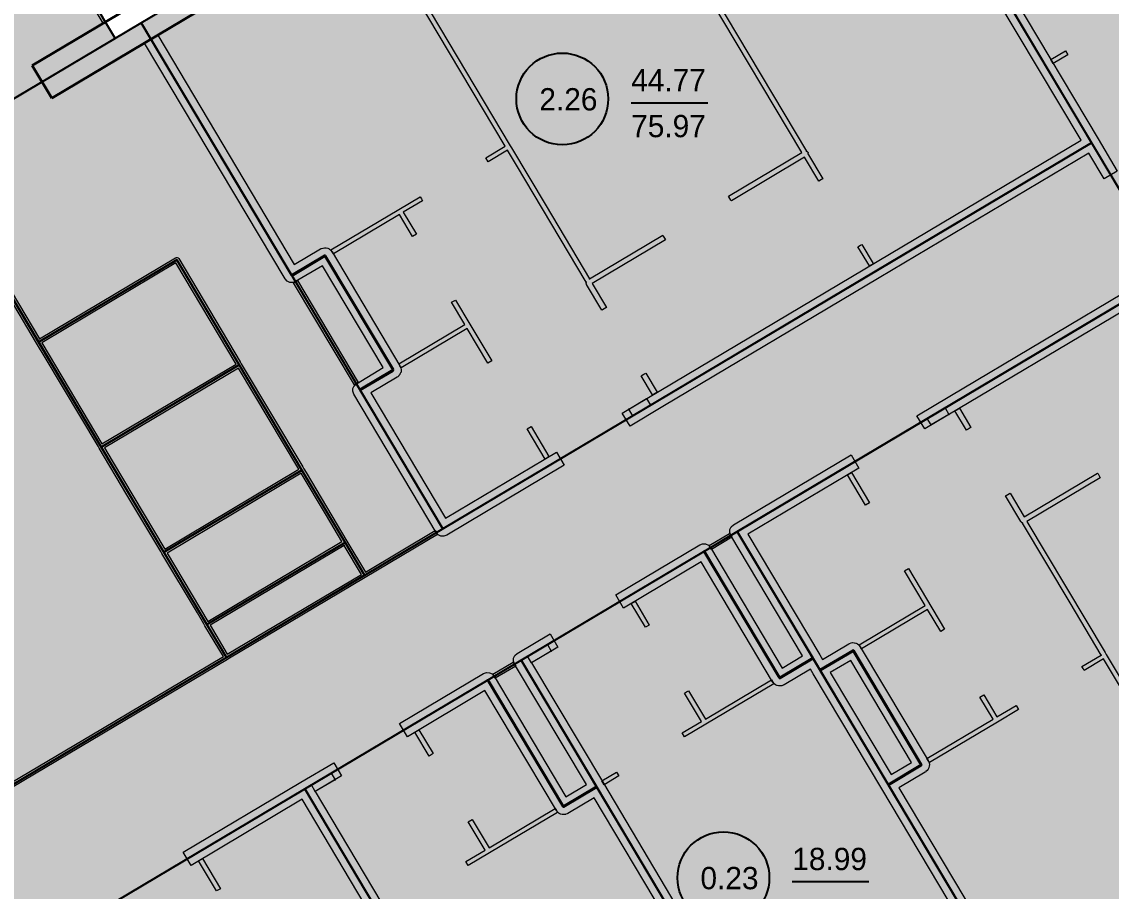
# Model space of a CAD drawing. Header units: millimetres. Extents: x 0 to 312583, y -208103 to 25097.
# Drawn here: x 77478 to 91714, y -98649 to -87280 of the extents above; entities that cross this region are included whole.
import ezdxf

# ---------------------------------------------------------------- set-up
doc = ezdxf.new("R2010")
doc.units = ezdxf.units.MM
doc.linetypes.add('Solid', pattern=[0])
for name, color, linetype, lineweight in [('Inner Walls', 5, 'Solid', 0), ('Outer Walls', 254, 'Solid', 25), ('Room Objects', 47, 'Solid', 15), ('Room Walls', 47, 'Solid', 35), ('Service Area', 252, 'Solid', 25), ('Studio Apartment', 250, 'Solid', 25), ('Three-Bedroom Apartment', 151, 'Solid', 25), ('Two-Bedroom Apartment', 252, 'Solid', 25)]:
    doc.layers.add(name, color=color, linetype=linetype, lineweight=lineweight)
doc.styles.add('Dialog.plain', font='Dialog.plain')

msp = doc.modelspace()

# ---------------------------------------------------------------- hatches: boundary and pattern name
at = {"layer": 'Room Objects', "linetype": 'Solid', "lineweight": 0}
for points in [[(85642, -92207), (85693, -92292), (85693, -92292), (85461, -92431), (85410, -92345), (85410, -92345)], [(89542, -92328), (89593, -92414), (89593, -92414), (89361, -92552), (89310, -92467), (89310, -92467)], [(84139, -95662), (84088, -95576), (84088, -95576), (84346, -95422), (84397, -95508), (84397, -95508)], [(81313, -97344), (81262, -97258), (81262, -97258), (81520, -97105), (81571, -97191), (81571, -97191), (81313, -97344)]]:
    msp.add_hatch(color=5, dxfattribs=at).paths.add_polyline_path(points, flags=0)
at = {"layer": 'Service Area', "linetype": 'Solid', "lineweight": 25}
for points in [[(77980, -86294), (78696, -87497), (73732, -90453), (73015, -89250)], [(76214, -88975), (79040, -87292), (82979, -93908), (82979, -93908), (80153, -95591), (81957, -94517), (81702, -94087), (81139, -93142), (80320, -91767), (79502, -90392), (77697, -91467)], [(91456, -88861), (92479, -90580), (72699, -102357), (71676, -100638)], [(73388, -90657), (76214, -88975), (80153, -95591), (77327, -97274)], [(77697, -91467), (79502, -90392), (80320, -91767), (78516, -92841)], [(82325, -91833), (81896, -92089), (81009, -90600), (81439, -90345)], [(78516, -92841), (80320, -91767), (81139, -93142), (79334, -94216)], [(79334, -94216), (81139, -93142), (81702, -94087), (79897, -95161)], [(86398, -94200), (86828, -93944), (87813, -95598), (87383, -95854)], [(79897, -95161), (81702, -94087), (81957, -94517), (80153, -95591)], [(87911, -95764), (88341, -95508), (89227, -96997), (88798, -97252)], [(83572, -95883), (84002, -95627), (84987, -97281), (84557, -97537)]]:
    msp.add_hatch(color=254, dxfattribs=at).paths.add_polyline_path(points, flags=0)
at = {"layer": 'Studio Apartment', "linetype": 'Solid', "lineweight": 25}
for points in [[(87518, -82245), (90344, -80562), (90344, -80562), (93676, -86160), (93247, -86416), (93245, -86417), (93244, -86419), (93243, -86420), (93242, -86422), (93242, -86424), (93242, -86426), (93243, -86428), (93243, -86430), (94356, -88299), (91968, -89720)], [(84002, -95627), (84002, -95627), (86390, -94205), (86390, -94205), (87375, -95859), (87376, -95861), (87377, -95862), (87379, -95863), (87381, -95864), (87383, -95864), (87385, -95864), (87387, -95864), (87388, -95863), (87818, -95607), (90767, -100561), (90767, -100561), (87941, -102243)], [(81176, -97309), (83564, -95888), (83564, -95888), (84549, -97542), (84550, -97543), (84551, -97545), (84553, -97546), (84555, -97546), (84557, -97547), (84559, -97547), (84561, -97546), (84562, -97545), (84992, -97290), (84992, -97290), (87941, -102243), (87941, -102243), (85115, -103926)]]:
    msp.add_hatch(color=252, dxfattribs=at).paths.add_polyline_path(points, flags=0)
at = {"layer": 'Two-Bedroom Apartment', "linetype": 'Solid', "lineweight": 25}
for points in [[(79040, -87292), (81866, -85610), (84692, -83927), (87518, -82245), (91457, -88861), (91456, -88861), (88631, -90543), (85805, -92226), (82979, -93908), (81901, -92098), (82330, -91842), (82332, -91841), (82333, -91839), (82334, -91838), (82335, -91836), (82335, -91834), (82335, -91832), (82335, -91830), (82334, -91828), (81448, -90340), (81446, -90338), (81445, -90337), (81443, -90336), (81441, -90335), (81440, -90335), (81438, -90335), (81436, -90335), (81434, -90336), (81004, -90592)], [(86828, -93944), (89654, -92262), (92480, -90579), (91968, -89720), (94794, -88038), (94794, -88038), (99245, -95513), (96419, -97196), (93593, -98878), (90767, -100561), (88803, -97261), (88803, -97261), (89232, -97005), (89234, -97004), (89235, -97003), (89236, -97001), (89237, -96999), (89237, -96997), (89237, -96995), (89237, -96993), (89236, -96992), (88350, -95503), (88348, -95501), (88347, -95500), (88345, -95499), (88343, -95498), (88341, -95498), (88339, -95498), (88338, -95499), (88336, -95499), (87906, -95755)], [(79463, -107291), (76638, -108973), (72698, -102357), (72699, -102357), (75524, -100675), (78350, -98992), (81176, -97309), (82254, -99120), (82254, -99120), (81825, -99376), (81823, -99377), (81822, -99379), (81821, -99380), (81820, -99382), (81820, -99384), (81820, -99386), (81820, -99388), (81821, -99390), (82708, -100878), (82709, -100880), (82710, -100881), (82712, -100882), (82714, -100883), (82716, -100883), (82718, -100883), (82719, -100883), (82721, -100882), (83151, -100626), (83151, -100626), (85115, -103926), (82289, -105608)]]:
    msp.add_hatch(color=151, dxfattribs=at).paths.add_polyline_path(points, flags=0)

# ---------------------------------------------------------------- linework, layer by layer
at = {"layer": 'Inner Walls', "color": 47, "linetype": 'Solid', "lineweight": 15}
for p, q in [((87731, -82408), (91543, -88810)), ((91319, -88827), (87560, -82511)), ((79082, -87558), (79254, -87456)), ((79254, -87456), (81039, -90455)), ((80918, -90643), (79082, -87558)), ((85324, -92396), (91319, -88827)), ((91543, -88810), (91793, -89231)), ((91422, -88998), (88682, -90629)), ((91622, -89333), (91422, -88998)), ((91793, -89231), (91622, -89333)), ((81039, -90455), (81383, -90250)), ((81383, -90250), (81391, -90246)), ((81391, -90246), (81393, -90245)), ((81393, -90245), (81412, -90238)), ((81412, -90238), (81414, -90238)), ((81414, -90238), (81433, -90235)), ((81433, -90235), (81435, -90235)), ((81435, -90235), (81454, -90236)), ((81454, -90236), (81456, -90236)), ((81456, -90236), (81475, -90241)), ((81475, -90241), (81477, -90242)), ((81477, -90242), (81495, -90250)), ((81495, -90250), (81497, -90251)), ((81497, -90251), (81512, -90263)), ((81512, -90263), (81514, -90264)), ((81514, -90264), (81527, -90279)), ((81527, -90279), (81528, -90280)), ((81528, -90280), (81533, -90288)), ((81533, -90288), (82420, -91777)), ((81408, -90469), (81055, -90678)), ((82202, -91802), (81408, -90469)), ((80944, -90672), (80918, -90643)), ((80980, -90689), (80944, -90672)), ((81055, -90678), (81019, -90691)), ((88682, -90629), (85856, -92312)), ((92531, -90665), (89276, -92604)), ((89603, -92176), (92343, -90545)), ((81019, -90691), (80980, -90689)), ((81850, -92012), (82202, -91802)), ((82420, -91777), (82424, -91786)), ((82424, -91786), (82425, -91787)), ((82425, -91787), (82432, -91806)), ((82432, -91806), (82432, -91808)), ((82432, -91808), (82435, -91827)), ((82382, -91928), (82038, -92132)), ((82390, -91922), (82382, -91928)), ((82391, -91921), (82390, -91922)), ((82406, -91908), (82391, -91921)), ((82407, -91907), (82406, -91908)), ((82419, -91891), (82407, -91907)), ((82420, -91889), (82419, -91891)), ((82428, -91872), (82420, -91889)), ((82429, -91870), (82428, -91872)), ((82434, -91851), (82429, -91870)), ((82435, -91829), (82434, -91849)), ((82434, -91849), (82434, -91851)), ((82435, -91827), (82435, -91829)), ((81802, -92112), (81804, -92073)), ((81804, -92073), (81821, -92038)), ((81821, -92038), (81850, -92012)), ((81815, -92149), (81802, -92112)), ((82893, -93960), (81815, -92149)), ((82038, -92132), (83014, -93771)), ((89173, -92432), (89603, -92176)), ((85856, -92312), (85426, -92568)), ((85426, -92568), (85324, -92396)), ((89276, -92604), (89173, -92432)), ((83014, -93771), (84465, -92907)), ((84465, -92907), (84567, -93079)), ((86777, -93859), (88314, -92943)), ((88314, -92943), (88416, -93115)), ((84567, -93079), (83030, -93994)), ((88416, -93115), (86965, -93979)), ((86729, -93959), (86731, -93920)), ((86731, -93920), (86748, -93885)), ((86748, -93885), (86777, -93859)), ((82919, -93989), (82893, -93960)), ((82954, -94005), (82919, -93989)), ((82993, -94007), (82954, -94005)), ((83030, -93994), (82993, -94007)), ((86742, -93996), (86729, -93959)), ((87681, -95572), (86742, -93996)), ((86965, -93979), (87904, -95556)), ((85240, -94774), (86339, -94119)), ((86339, -94119), (86375, -94106)), ((86375, -94106), (86414, -94108)), ((86414, -94108), (86450, -94125)), ((86450, -94125), (86476, -94154)), ((86476, -94154), (87415, -95731)), ((86355, -94342), (85342, -94946)), ((87289, -95911), (86355, -94342)), ((85342, -94946), (85240, -94774)), ((83951, -95541), (84381, -95285)), ((84381, -95285), (84483, -95457)), ((84483, -95457), (84139, -95662)), ((87941, -95618), (88285, -95414)), ((88285, -95414), (88293, -95409)), ((88293, -95409), (88295, -95408)), ((88295, -95408), (88314, -95402)), ((88314, -95402), (88315, -95401)), ((88315, -95401), (88335, -95398)), ((88335, -95398), (88337, -95398)), ((88337, -95398), (88356, -95399)), ((88356, -95399), (88358, -95400)), ((88358, -95400), (88377, -95404)), ((88377, -95404), (88379, -95405)), ((88379, -95405), (88397, -95413)), ((88397, -95413), (88399, -95414)), ((88399, -95414), (88414, -95426)), ((88414, -95426), (88416, -95427)), ((88416, -95427), (88429, -95442)), ((88429, -95442), (88430, -95444)), ((88430, -95444), (88435, -95452)), ((88435, -95452), (89322, -96940)), ((83903, -95641), (83905, -95602)), ((83916, -95678), (83903, -95641)), ((83905, -95602), (83922, -95567)), ((83922, -95567), (83951, -95541)), ((84139, -95662), (85078, -97238)), ((87415, -95731), (87681, -95572)), ((87904, -95556), (87941, -95618)), ((88310, -95632), (88043, -95790)), ((89104, -96965), (88310, -95632)), ((82414, -96456), (83513, -95802)), ((83513, -95802), (83549, -95789)), ((83549, -95789), (83588, -95791)), ((83588, -95791), (83624, -95808)), ((84855, -97255), (83916, -95678)), ((87783, -95744), (87439, -95949)), ((87820, -95806), (87783, -95744)), ((88043, -95790), (88837, -97124)), ((83624, -95808), (83650, -95837)), ((83650, -95837), (84588, -97413)), ((87294, -95919), (87289, -95911)), ((87295, -95920), (87294, -95919)), ((87308, -95935), (87295, -95920)), ((87310, -95936), (87308, -95935)), ((87326, -95948), (87310, -95936)), ((88717, -97312), (87820, -95806)), ((83529, -96025), (82516, -96628)), ((84463, -97593), (83529, -96025)), ((87327, -95949), (87326, -95948)), ((87345, -95957), (87327, -95949)), ((87347, -95958), (87345, -95957)), ((87366, -95963), (87347, -95958)), ((87368, -95963), (87366, -95963)), ((87387, -95964), (87368, -95963)), ((87389, -95964), (87387, -95964)), ((87409, -95961), (87389, -95964)), ((87411, -95961), (87409, -95961)), ((87429, -95954), (87411, -95961)), ((87431, -95953), (87429, -95954)), ((87439, -95949), (87431, -95953)), ((82516, -96628), (82414, -96456)), ((89322, -96940), (89326, -96949)), ((81125, -97224), (81555, -96968)), ((81555, -96968), (81657, -97140)), ((88837, -97124), (89104, -96965)), ((89292, -97086), (89283, -97091)), ((89293, -97085), (89292, -97086)), ((89308, -97072), (89293, -97085)), ((89309, -97070), (89308, -97072)), ((89321, -97054), (89309, -97070)), ((89322, -97053), (89321, -97054)), ((89330, -97035), (89322, -97053)), ((89326, -96949), (89327, -96951)), ((89327, -96951), (89334, -96969)), ((89331, -97033), (89330, -97035)), ((89336, -97014), (89331, -97033)), ((89334, -96969), (89334, -96971)), ((89334, -96971), (89337, -96991)), ((89337, -96993), (89336, -97012)), ((89336, -97012), (89336, -97014)), ((89337, -96991), (89337, -96993)), ((79588, -98139), (81125, -97224)), ((81657, -97140), (81313, -97344)), ((89283, -97091), (88940, -97296)), ((81313, -97344), (82340, -99069)), ((84588, -97413), (84855, -97255)), ((85078, -97238), (87899, -101977)), ((90553, -100397), (88717, -97312)), ((88940, -97296), (90725, -100295)), ((81141, -97447), (79690, -98311)), ((82117, -99086), (81141, -97447)), ((84957, -97427), (84614, -97631)), ((87727, -102079), (84957, -97427)), ((84468, -97601), (84463, -97593)), ((84469, -97603), (84468, -97601)), ((84482, -97617), (84469, -97603)), ((84484, -97619), (84482, -97617)), ((84500, -97630), (84484, -97619)), ((84501, -97631), (84500, -97630)), ((84519, -97640), (84501, -97631)), ((84521, -97641), (84519, -97640)), ((84540, -97645), (84521, -97641)), ((84542, -97646), (84540, -97645)), ((84561, -97647), (84542, -97646)), ((84563, -97647), (84561, -97647)), ((84583, -97644), (84563, -97647)), ((84585, -97643), (84583, -97644)), ((84603, -97637), (84585, -97643)), ((84605, -97636), (84603, -97637)), ((84614, -97631), (84605, -97636)), ((79690, -98311), (79588, -98139))]:
    msp.add_line(p, q, dxfattribs=at)
at = {"layer": 'Outer Walls', "color": 47, "linetype": 'Solid', "lineweight": 35}
for p, q in [((77615, -87850), (79680, -86620)), ((79936, -87050), (77870, -88280)), ((77870, -88280), (77615, -87850))]:
    msp.add_line(p, q, dxfattribs=at)
at = {"layer": 'Room Objects', "color": 0, "linetype": 'Solid', "lineweight": 0}
for p, q in [((85410, -92345), (85642, -92207)), ((85642, -92207), (85693, -92292)), ((85461, -92431), (85410, -92345)), ((85693, -92292), (85461, -92431)), ((89310, -92467), (89542, -92328)), ((89542, -92328), (89593, -92414)), ((89361, -92552), (89310, -92467)), ((89593, -92414), (89361, -92552)), ((84088, -95576), (84346, -95422)), ((84397, -95508), (84139, -95662)), ((84346, -95422), (84397, -95508)), ((84139, -95662), (84088, -95576)), ((81262, -97258), (81520, -97105)), ((81571, -97191), (81313, -97344)), ((81520, -97105), (81571, -97191)), ((81313, -97344), (81262, -97258))]:
    msp.add_line(p, q, dxfattribs=at)
for p in [(85410, -92345), (85693, -92292), (89310, -92467), (89593, -92414), (84397, -95508), (84088, -95576), (81571, -97191), (81262, -97258), (81313, -97344)]:
    msp.add_point(p, dxfattribs=at)
at = {"layer": 'Room Walls', "color": 47, "linetype": 'Solid', "lineweight": 9}
for p, q in [((84845, -84127), (87730, -88972)), ((87671, -88991), (84794, -84157)), ((83794, -88907), (81968, -85840)), ((82019, -85809), (83861, -88903)), ((78542, -87298), (77969, -86335)), ((78594, -87267), (78542, -87298)), ((90926, -87774), (91117, -87661)), ((91117, -87661), (91148, -87712)), ((90957, -87826), (90926, -87774)), ((91148, -87712), (90957, -87826)), ((83543, -89057), (83794, -88907)), ((83825, -88959), (83574, -89109)), ((83941, -89154), (83825, -88959)), ((83861, -88903), (83876, -88928)), ((83876, -88928), (84328, -89687)), ((83574, -89109), (83543, -89057)), ((86714, -89561), (87671, -88991)), ((87707, -89051), (86750, -89621)), ((87893, -89363), (87707, -89051)), ((87730, -88972), (87732, -88972)), ((87732, -88972), (87737, -88975)), ((87737, -88975), (87739, -88976)), ((87739, -88976), (87744, -88980)), ((87744, -88980), (87745, -88981)), ((87745, -88981), (87749, -88985)), ((87755, -88994), (87746, -88999)), ((87746, -88999), (87944, -89332)), ((87749, -88985), (87750, -88987)), ((87750, -88987), (87752, -88989)), ((87752, -88989), (87755, -88994)), ((77672, -91482), (76316, -89205)), ((76368, -89174), (77708, -91426)), ((84852, -90685), (83941, -89154)), ((87927, -89342), (87893, -89363)), ((87944, -89332), (87927, -89342)), ((82407, -89733), (82684, -89569)), ((82714, -89620), (82463, -89770)), ((82684, -89569), (82699, -89594)), ((82699, -89594), (82714, -89620)), ((86719, -89569), (86714, -89561)), ((86744, -89612), (86719, -89569)), ((86750, -89621), (86744, -89612)), ((81518, -90263), (82407, -89733)), ((82412, -89800), (81549, -90314)), ((82584, -90089), (82412, -89800)), ((82463, -89770), (82635, -90058)), ((84328, -89687), (84897, -90642)), ((82635, -90058), (82584, -90089)), ((84897, -90642), (85855, -90072)), ((85855, -90072), (85860, -90081)), ((85860, -90081), (85876, -90108)), ((85876, -90108), (85885, -90124)), ((85890, -90133), (84933, -90703)), ((85885, -90124), (85890, -90133)), ((88404, -90222), (88439, -90201)), ((88554, -90473), (88404, -90222)), ((88439, -90201), (88456, -90191)), ((88456, -90191), (88605, -90442)), ((77708, -91426), (79486, -90367)), ((79486, -90367), (79498, -90363)), ((79498, -90363), (79509, -90363)), ((79509, -90363), (79520, -90368)), ((79520, -90368), (79528, -90377)), ((79528, -90377), (80331, -91726)), ((81549, -90314), (81518, -90263)), ((79491, -90433), (77739, -91477)), ((80279, -91757), (79491, -90433)), ((88588, -90452), (88554, -90473)), ((88605, -90442), (88588, -90452)), ((81030, -90693), (81081, -90662)), ((81081, -90662), (81875, -91996)), ((81824, -92027), (81030, -90693)), ((84852, -90687), (84852, -90685)), ((84852, -90693), (84852, -90687)), ((84852, -90695), (84852, -90693)), ((84853, -90701), (84852, -90695)), ((84853, -90703), (84853, -90701)), ((84855, -90708), (84853, -90703)), ((84856, -90710), (84855, -90708)), ((84857, -90713), (84856, -90710)), ((85059, -91051), (84857, -90713)), ((84933, -90703), (85119, -91015)), ((83095, -90948), (83147, -90918)), ((83268, -91237), (83095, -90948)), ((83147, -90918), (83334, -91232)), ((85067, -91046), (85059, -91051)), ((85090, -91033), (85067, -91046)), ((85110, -91020), (85090, -91033)), ((85119, -91015), (85110, -91020)), ((82404, -91751), (83268, -91237)), ((83334, -91232), (83620, -91712)), ((83298, -91289), (82435, -91803)), ((83569, -91743), (83298, -91289)), ((77783, -91669), (77672, -91482)), ((77739, -91477), (78526, -92800)), ((78475, -92831), (77783, -91669)), ((78526, -92800), (80279, -91757)), ((80310, -91808), (78557, -92852)), ((81098, -93131), (80310, -91808)), ((80331, -91726), (80346, -91752)), ((80346, -91752), (81149, -93101)), ((82420, -91777), (82404, -91751)), ((82435, -91803), (82420, -91777)), ((83620, -91712), (83569, -91743)), ((85570, -91910), (85608, -91888)), ((85719, -92160), (85570, -91910)), ((85608, -91888), (85622, -91880)), ((85622, -91880), (85631, -91875)), ((85631, -91875), (85779, -92125)), ((81875, -91996), (81824, -92027)), ((85720, -92161), (85719, -92160)), ((85745, -92145), (85720, -92161)), ((85758, -92137), (85745, -92145)), ((85766, -92133), (85758, -92137)), ((85771, -92130), (85766, -92133)), ((85779, -92125), (85771, -92130)), ((89671, -92368), (89679, -92363)), ((89821, -92620), (89671, -92368)), ((89679, -92363), (89690, -92357)), ((89690, -92357), (89697, -92353)), ((89697, -92353), (89722, -92338)), ((89722, -92338), (89731, -92332)), ((89731, -92332), (89881, -92584)), ((84080, -92602), (84132, -92572)), ((84315, -92997), (84080, -92602)), ((84132, -92572), (84367, -92966)), ((89829, -92615), (89821, -92620)), ((89845, -92606), (89829, -92615)), ((89872, -92590), (89845, -92606)), ((89881, -92584), (89872, -92590)), ((78490, -92857), (78475, -92831)), ((78852, -93464), (78490, -92857)), ((78557, -92852), (78659, -93022)), ((78659, -93022), (79345, -94175)), ((84341, -92981), (84315, -92997)), ((84367, -92966), (84341, -92981)), ((79345, -94175), (81098, -93131)), ((81128, -93183), (79376, -94227)), ((81459, -93737), (81128, -93183)), ((81149, -93101), (81165, -93127)), ((81165, -93127), (81194, -93175)), ((81194, -93175), (81727, -94072)), ((88266, -93204), (88318, -93174)), ((88501, -93599), (88266, -93204)), ((88318, -93174), (88553, -93568)), ((90578, -93755), (91536, -93184)), ((91536, -93184), (91541, -93193)), ((91541, -93193), (91566, -93236)), ((91566, -93236), (91571, -93244)), ((91571, -93244), (90613, -93815)), ((79293, -94206), (78852, -93464)), ((90332, -93480), (90341, -93474)), ((90533, -93816), (90332, -93480)), ((90341, -93474), (90384, -93449)), ((90384, -93449), (90393, -93444)), ((90393, -93444), (90578, -93755)), ((88553, -93568), (88501, -93599)), ((81660, -94077), (81459, -93737)), ((81968, -94476), (82878, -93934)), ((82878, -93934), (82908, -93985)), ((90534, -93819), (90533, -93816)), ((90536, -93820), (90534, -93819)), ((90540, -93825), (90536, -93820)), ((90541, -93826), (90540, -93825)), ((90546, -93829), (90541, -93826)), ((90547, -93830), (90546, -93829)), ((90553, -93833), (90547, -93830)), ((90555, -93834), (90553, -93833)), ((91177, -94879), (90555, -93834)), ((90613, -93815), (91634, -95529)), ((79908, -95120), (81660, -94077)), ((82908, -93985), (80194, -95601)), ((81727, -94072), (81968, -94476)), ((86460, -94128), (86727, -93970)), ((86757, -94021), (86491, -94180)), ((86727, -93970), (86757, -94021)), ((79309, -94232), (79293, -94206)), ((79772, -95010), (79309, -94232)), ((79376, -94227), (79908, -95120)), ((81691, -94128), (79938, -95172)), ((81916, -94506), (81691, -94128)), ((86491, -94180), (86460, -94128)), ((80163, -95550), (81916, -94506)), ((89013, -94458), (89064, -94427)), ((89283, -94912), (89013, -94458)), ((89064, -94427), (89537, -95222)), ((85440, -94887), (85492, -94856)), ((85626, -95198), (85440, -94887)), ((85492, -94856), (85677, -95168)), ((88420, -95426), (89283, -94912)), ((91582, -95560), (91177, -94879)), ((79856, -95151), (79772, -95010)), ((89314, -94964), (88451, -95478)), ((89486, -95253), (89314, -94964)), ((79871, -95177), (79856, -95151)), ((80112, -95581), (79871, -95177)), ((79938, -95172), (80163, -95550)), ((85677, -95168), (85626, -95198)), ((89537, -95222), (89486, -95253)), ((88451, -95478), (88420, -95426)), ((80168, -95617), (77342, -97299)), ((78534, -96520), (80112, -95581)), ((80194, -95601), (80168, -95617)), ((83634, -95811), (83901, -95652)), ((83901, -95652), (83932, -95704)), ((91331, -95709), (91582, -95560)), ((91613, -95611), (91362, -95761)), ((93439, -98679), (91613, -95611)), ((91634, -95529), (91649, -95555)), ((91649, -95555), (93491, -98648)), ((83932, -95704), (83665, -95862)), ((91347, -95735), (91331, -95709)), ((91362, -95761), (91347, -95735)), ((83665, -95862), (83634, -95811)), ((86410, -96399), (87273, -95885)), ((87304, -95936), (86415, -96465)), ((87273, -95885), (87304, -95936)), ((86137, -96058), (86163, -96042)), ((86359, -96429), (86137, -96058)), ((86163, -96042), (86189, -96027)), ((86189, -96027), (86410, -96399)), ((89997, -96112), (90049, -96081)), ((90049, -96081), (90221, -96370)), ((90169, -96401), (89997, -96112)), ((90221, -96370), (90472, -96221)), ((90472, -96221), (90503, -96272)), ((90503, -96272), (90226, -96437)), ((86108, -96579), (86359, -96429)), ((86415, -96465), (86138, -96630)), ((89306, -96915), (90169, -96401)), ((90226, -96437), (89337, -96966)), ((77337, -97232), (78534, -96520)), ((82615, -96569), (82666, -96539)), ((82800, -96881), (82615, -96569)), ((82666, -96539), (82852, -96850)), ((86138, -96630), (86108, -96579)), ((82852, -96850), (82800, -96881)), ((89337, -96966), (89306, -96915)), ((85057, -97204), (85248, -97090)), ((85088, -97256), (85057, -97204)), ((85279, -97142), (85088, -97256)), ((85248, -97090), (85279, -97142)), ((83584, -98081), (84447, -97567)), ((84478, -97619), (83589, -98148)), ((84447, -97567), (84463, -97593)), ((84463, -97593), (84478, -97619)), ((83312, -97740), (83363, -97709)), ((83533, -98112), (83312, -97740)), ((83363, -97709), (83584, -98081)), ((79789, -98252), (79840, -98221)), ((79840, -98221), (80075, -98616)), ((83282, -98261), (83533, -98112)), ((83589, -98148), (83312, -98313)), ((80023, -98646), (79789, -98252)), ((83312, -98313), (83282, -98261)), ((80075, -98616), (80023, -98646))]:
    msp.add_line(p, q, dxfattribs=at)
for p in [(87730, -88972), (84897, -90642), (84852, -90685), (77708, -91426), (80331, -91726), (90555, -93834), (81691, -94128), (91582, -95560)]:
    msp.add_point(p, dxfattribs=at)
at = {"layer": 'Service Area', "color": 254, "linetype": 'Solid', "lineweight": 25}
for p, q in [((77980, -86294), (78696, -87497)), ((76214, -88975), (79040, -87292)), ((79040, -87292), (82979, -93908)), ((78696, -87497), (73732, -90453)), ((71676, -100638), (91456, -88861)), ((91456, -88861), (92479, -90580)), ((76214, -88975), (80153, -95591)), ((77697, -91467), (76214, -88975)), ((79502, -90392), (77697, -91467)), ((77697, -91467), (79502, -90392)), ((80320, -91767), (79502, -90392)), ((79502, -90392), (80320, -91767)), ((81009, -90600), (81439, -90345)), ((81439, -90345), (82325, -91833)), ((92479, -90580), (72699, -102357)), ((81896, -92089), (81009, -90600)), ((78516, -92841), (77697, -91467)), ((78516, -92841), (80320, -91767)), ((80320, -91767), (78516, -92841)), ((81139, -93142), (80320, -91767)), ((80320, -91767), (81139, -93142)), ((82325, -91833), (81896, -92089)), ((79334, -94216), (78516, -92841)), ((79334, -94216), (81139, -93142)), ((81139, -93142), (79334, -94216)), ((81702, -94087), (81139, -93142)), ((81139, -93142), (81702, -94087)), ((82979, -93908), (80153, -95591)), ((86398, -94200), (86828, -93944)), ((86828, -93944), (87813, -95598)), ((79897, -95161), (81702, -94087)), ((81702, -94087), (79897, -95161)), ((81957, -94517), (81702, -94087)), ((81702, -94087), (81957, -94517)), ((79897, -95161), (79334, -94216)), ((87383, -95854), (86398, -94200)), ((80153, -95591), (81957, -94517)), ((81957, -94517), (80153, -95591)), ((80153, -95591), (79897, -95161)), ((87911, -95764), (88341, -95508)), ((88341, -95508), (89227, -96997)), ((80153, -95591), (77327, -97274)), ((83572, -95883), (84002, -95627)), ((84002, -95627), (84987, -97281)), ((87813, -95598), (87383, -95854)), ((88798, -97252), (87911, -95764)), ((84557, -97537), (83572, -95883)), ((89227, -96997), (88798, -97252)), ((84987, -97281), (84557, -97537))]:
    msp.add_line(p, q, dxfattribs=at)
msp.add_point((82979, -93908), dxfattribs=at)
at = {"layer": 'Studio Apartment', "color": 252, "linetype": 'Solid', "lineweight": 25}
for p, q in [((91968, -89720), (87518, -82245)), ((84002, -95627), (86390, -94205)), ((86390, -94205), (87375, -95859)), ((87941, -102243), (84002, -95627)), ((87388, -95863), (87818, -95607)), ((87818, -95607), (90767, -100561)), ((81176, -97309), (83564, -95888)), ((83564, -95888), (84549, -97542)), ((87375, -95859), (87376, -95861)), ((87376, -95861), (87377, -95862)), ((87377, -95862), (87379, -95863)), ((87379, -95863), (87381, -95864)), ((87381, -95864), (87383, -95864)), ((87383, -95864), (87385, -95864)), ((87385, -95864), (87387, -95864)), ((87387, -95864), (87388, -95863)), ((85115, -103926), (81176, -97309)), ((84562, -97545), (84992, -97290)), ((84992, -97290), (87941, -102243)), ((84549, -97542), (84550, -97543)), ((84550, -97543), (84551, -97545)), ((84551, -97545), (84553, -97546)), ((84553, -97546), (84555, -97546)), ((84555, -97546), (84557, -97547)), ((84557, -97547), (84559, -97547)), ((84559, -97547), (84561, -97546)), ((84561, -97546), (84562, -97545))]:
    msp.add_line(p, q, dxfattribs=at)
for p in [(86390, -94205), (84002, -95627), (83564, -95888), (84992, -97290)]:
    msp.add_point(p, dxfattribs=at)
at = {"layer": 'Three-Bedroom Apartment', "color": 7, "linetype": 'Solid', "lineweight": 25}
for p, q in [((85441, -88339), (86441, -88339)), ((87546, -98523), (88546, -98523))]:
    msp.add_line(p, q, dxfattribs=at)
for centre in [(84541, -88289), (86646, -98473)]:
    msp.add_circle(centre, 600, dxfattribs=at)
at = {"layer": 'Two-Bedroom Apartment', "color": 151, "linetype": 'Solid', "lineweight": 25}
for p, q in [((87518, -82245), (91457, -88861)), ((79040, -87292), (81866, -85610)), ((81004, -90592), (79040, -87292)), ((91456, -88861), (88631, -90543)), ((91457, -88861), (91456, -88861)), ((81434, -90336), (81004, -90592)), ((81436, -90335), (81434, -90336)), ((81438, -90335), (81436, -90335)), ((81440, -90335), (81438, -90335)), ((81441, -90335), (81440, -90335)), ((81443, -90336), (81441, -90335)), ((81445, -90337), (81443, -90336)), ((81446, -90338), (81445, -90337)), ((81448, -90340), (81446, -90338)), ((82334, -91828), (81448, -90340)), ((88631, -90543), (85805, -92226)), ((89654, -92262), (92480, -90579)), ((81901, -92098), (82330, -91842)), ((82330, -91842), (82332, -91841)), ((82332, -91841), (82333, -91839)), ((82333, -91839), (82334, -91838)), ((82335, -91830), (82334, -91828)), ((82334, -91838), (82335, -91836)), ((82335, -91832), (82335, -91830)), ((82335, -91834), (82335, -91832)), ((82335, -91836), (82335, -91834)), ((82979, -93908), (81901, -92098)), ((85805, -92226), (82979, -93908)), ((86828, -93944), (89654, -92262)), ((87906, -95755), (86828, -93944)), ((88336, -95499), (87906, -95755)), ((88338, -95499), (88336, -95499)), ((88339, -95498), (88338, -95499)), ((88341, -95498), (88339, -95498)), ((88343, -95498), (88341, -95498)), ((88345, -95499), (88343, -95498)), ((88347, -95500), (88345, -95499)), ((88348, -95501), (88347, -95500)), ((88350, -95503), (88348, -95501)), ((89236, -96992), (88350, -95503)), ((88803, -97261), (89232, -97005)), ((89232, -97005), (89234, -97004)), ((89234, -97004), (89235, -97003)), ((89235, -97003), (89236, -97001)), ((89237, -96993), (89236, -96992)), ((89236, -97001), (89237, -96999)), ((89237, -96995), (89237, -96993)), ((89237, -96997), (89237, -96995)), ((89237, -96999), (89237, -96997)), ((78350, -98992), (81176, -97309)), ((81176, -97309), (82254, -99120)), ((90767, -100561), (88803, -97261))]:
    msp.add_line(p, q, dxfattribs=at)
msp.add_point((88803, -97261), dxfattribs=at)

# ---------------------------------------------------------------- texts
at = {"layer": 'Three-Bedroom Apartment', "color": 7, "linetype": 'Solid', "lineweight": 25, "style": 'Dialog.plain'}
for s, p in [('44.77', (85441, -88189)), ('2.26', (84241, -88439)), ('75.97', (85441, -88789)), ('18.99', (87546, -98373)), ('0.23', (86346, -98623))]:
    msp.add_text(s, height=291.6, dxfattribs=at).set_placement(p)

doc.saveas('drawing.dxf')
